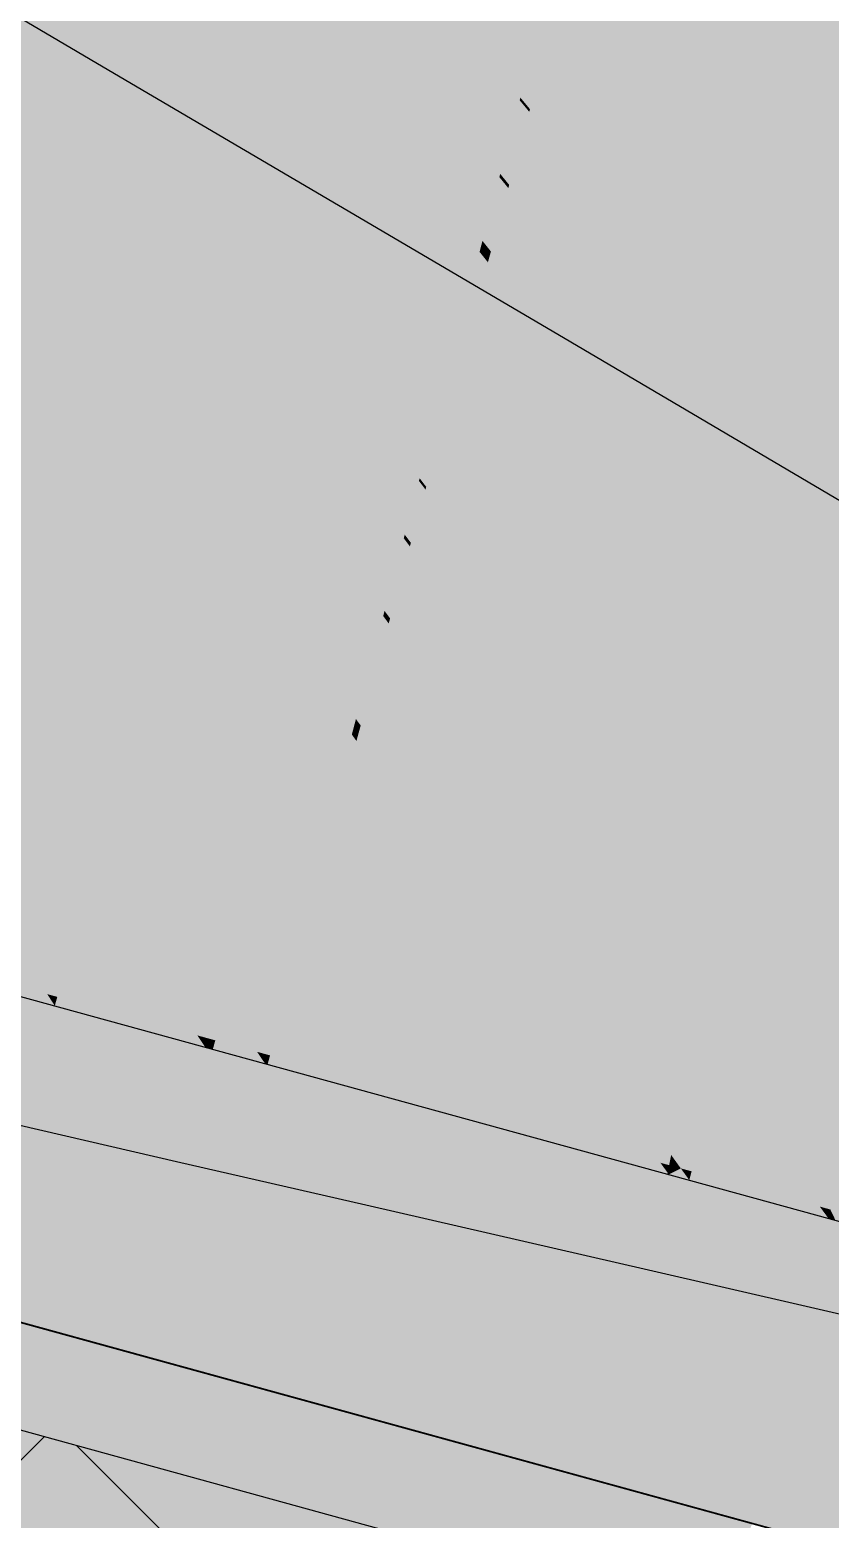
# Model space of a CAD drawing. Header units: millimetres. Extents: x 340454 to 342791, y 6993867 to 6995092.
# Drawn here: x 340717.105 to 340717.3593, y 6994461.5475 to 6994462.0208 of the extents above; entities that cross this region are included whole.
import ezdxf

# ---------------------------------------------------------------- set-up
doc = ezdxf.new("R2010")
doc.units = ezdxf.units.MM
doc.header["$LTSCALE"] = 10
for name, color, linetype in [('A-MODELAGEM', 7, 'Continuous'), ('F-HZ-CORREDOR-FEAT', 2, 'Continuous'), ('Lotes', 7, 'Continuous'), ('T-HM-CURVA_MESTRA', 20, 'Continuous'), ('TRAMA', 7, 'Continuous'), ('URB-Quadras', 3, 'Continuous')]:
    doc.layers.add(name, color=color, linetype=linetype)

msp = doc.modelspace()

# ---------------------------------------------------------------- hatches: boundary and pattern name
at = {"layer": 'TRAMA'}
h = msp.add_hatch(dxfattribs=at)
h.set_pattern_fill('AR-HBONE', color=253, scale=0.0015)
h.set_pattern_definition([(45, (337861.49948, 6993610.78793), (0, 0.215526147), [0.4572, -0.1524]), (135, (337861.60724, 6993610.8957), (2e-17, 0.215526147), [0.4572, -0.1524])])
edge = h.paths.add_edge_path()
edge.add_arc((340705.64986, 6994464.40015), 10.00323, 340.110083, 346.415596, ccw=False)
edge.add_line((340715.05637, 6994460.99691), (340716.04108, 6994460.72647))
edge.add_line((340716.04108, 6994460.72647), (340716.04375, 6994460.73573))
edge.add_line((340716.04375, 6994460.73573), (340716.42812, 6994460.62499))
edge.add_line((340716.42812, 6994460.62499), (340716.78616, 6994460.52184))
edge.add_line((340716.78616, 6994460.52184), (340730.99922, 6994456.61834))
edge.add_line((340730.99922, 6994456.61834), (340731.01484, 6994457.75478))
edge.add_line((340731.01484, 6994457.75478), (340715.37324, 6994462.05061))

# ---------------------------------------------------------------- linework, layer by layer
at = {"lineweight": 20}
msp.add_lwpolyline([(340722.62577, 6994477.31386, -0.021462), (340715.5969, 6994465.57167, -0.089425), (340715.38221, 6994462.08229), (340754.78923, 6994451.25948), (340758.99264, 6994467.45616), (340722.62577, 6994477.31386, -0.022322)], format="xyb", close=True, dxfattribs=at)
at = {"layer": 'A-MODELAGEM', "color": 161, "linetype": 'Continuous', "lineweight": -3}
for points in [[(340717.39585, 6994462.47598), (340717.22934, 6994461.86972), (340717.47163, 6994462.48405)], [(340717.47163, 6994462.48405), (340717.22934, 6994461.86972), (340717.34463, 6994461.84411)], [(340717.47163, 6994462.48405), (340717.34463, 6994461.84411), (340717.3651, 6994461.83956)], [(340717.38673, 6994462.47501), (340717.21171, 6994461.87364), (340717.22674, 6994461.8703)], [(340717.37658, 6994462.47393), (340717.21171, 6994461.87364), (340717.38673, 6994462.47501)], [(340717.35062, 6994462.47117), (340717.21171, 6994461.87364), (340717.37658, 6994462.47393)], [(340717.39585, 6994462.47598), (340717.22674, 6994461.8703), (340717.22934, 6994461.86972)], [(340717.38673, 6994462.47501), (340717.22674, 6994461.8703), (340717.39585, 6994462.47598)], [(340717.19782, 6994462.45492), (340717.16083, 6994461.88494), (340717.32097, 6994462.46802)], [(340717.32097, 6994462.46802), (340717.16083, 6994461.88494), (340717.20422, 6994461.8753)], [(340717.35062, 6994462.47117), (340717.20422, 6994461.8753), (340717.21171, 6994461.87364)], [(340717.32097, 6994462.46802), (340717.20422, 6994461.8753), (340717.35062, 6994462.47117)], [(340717.07827, 6994462.4422), (340717.12345, 6994461.89325), (340717.19782, 6994462.45492)], [(340717.19782, 6994462.45492), (340717.12345, 6994461.89325), (340717.16083, 6994461.88494)], [(340717.07827, 6994462.4422), (340716.93877, 6994461.93427), (340717.12345, 6994461.89325)], [(340717.13725, 6994461.99747), (340717.00415, 6994462.17233), (340717.00022, 6994462.15799)], [(340717.13737, 6994461.99839), (340717.00435, 6994462.17304), (340717.00415, 6994462.17233)], [(340717.13725, 6994461.99747), (340717.13737, 6994461.99839), (340717.00415, 6994462.17233)], [(340717.13737, 6994461.99839), (340717.14757, 6994462.07544), (340717.00435, 6994462.17304)], [(340717.13465, 6994461.97783), (340716.99995, 6994462.15702), (340716.99462, 6994462.13763)], [(340717.13481, 6994461.97907), (340717.00022, 6994462.15799), (340716.99995, 6994462.15702)], [(340717.13465, 6994461.97783), (340717.13481, 6994461.97907), (340716.99995, 6994462.15702)], [(340717.13481, 6994461.97907), (340717.13725, 6994461.99747), (340717.00022, 6994462.15799)], [(340717.13134, 6994461.95285), (340716.99462, 6994462.13763), (340716.99425, 6994462.13627)], [(340717.13134, 6994461.95285), (340717.13465, 6994461.97783), (340716.99462, 6994462.13763)], [(340717.13111, 6994461.95109), (340716.99425, 6994462.13627), (340716.9867, 6994462.10879)], [(340717.13111, 6994461.95109), (340717.13134, 6994461.95285), (340716.99425, 6994462.13627)], [(340717.1264, 6994461.91552), (340716.9867, 6994462.10879), (340716.98557, 6994462.10465)], [(340717.1264, 6994461.91552), (340717.13111, 6994461.95109), (340716.9867, 6994462.10879)], [(340717.12569, 6994461.91015), (340716.98557, 6994462.10465), (340716.96149, 6994462.01698)], [(340717.12569, 6994461.91015), (340717.1264, 6994461.91552), (340716.98557, 6994462.10465)], [(340717.36915, 6994461.96764), (340717.39386, 6994462.09218), (340717.28324, 6994462.06595)], [(340717.13737, 6994461.99839), (340717.1964, 6994462.01448), (340717.14757, 6994462.07544)], [(340717.19731, 6994462.01779), (340717.14806, 6994462.07913), (340717.14757, 6994462.07544)], [(340717.1964, 6994462.01448), (340717.19731, 6994462.01779), (340717.14757, 6994462.07544)], [(340717.19731, 6994462.01779), (340717.20265, 6994462.0372), (340717.14806, 6994462.07913)], [(340717.36915, 6994461.96764), (340717.28324, 6994462.06595), (340717.28299, 6994462.06506)], [(340717.24984, 6994462.01247), (340717.26324, 6994462.06125), (340717.24064, 6994462.02356)], [(340717.24984, 6994462.01247), (340717.27396, 6994462.04878), (340717.26324, 6994462.06125)], [(340717.36894, 6994461.96663), (340717.28299, 6994462.06506), (340717.27808, 6994462.04717)], [(340717.36894, 6994461.96663), (340717.36915, 6994461.96764), (340717.28299, 6994462.06506)], [(340717.26085, 6994461.99921), (340717.27396, 6994462.04878), (340717.24984, 6994462.01247)], [(340717.26085, 6994461.99921), (340717.27742, 6994462.04477), (340717.27396, 6994462.04878)], [(340717.36493, 6994461.94638), (340717.27808, 6994462.04717), (340717.27742, 6994462.04477)], [(340717.36493, 6994461.94638), (340717.36894, 6994461.96663), (340717.27808, 6994462.04717)], [(340717.23622, 6994462.00556), (340717.20457, 6994462.0442), (340717.20291, 6994462.03817)], [(340717.23622, 6994462.00556), (340717.24044, 6994462.02272), (340717.20457, 6994462.0442)], [(340717.2639, 6994461.99553), (340717.27742, 6994462.04477), (340717.26085, 6994461.99921)], [(340717.36439, 6994461.94366), (340717.27742, 6994462.04477), (340717.2639, 6994461.99553)], [(340717.36439, 6994461.94366), (340717.36493, 6994461.94638), (340717.27742, 6994462.04477)], [(340717.23441, 6994461.99821), (340717.20265, 6994462.0372), (340717.19731, 6994462.01779)], [(340717.23466, 6994461.99923), (340717.20291, 6994462.03817), (340717.20265, 6994462.0372)], [(340717.23441, 6994461.99821), (340717.23466, 6994461.99923), (340717.20265, 6994462.0372)], [(340717.23466, 6994461.99923), (340717.23622, 6994462.00556), (340717.20291, 6994462.03817)], [(340717.24984, 6994462.01247), (340717.24064, 6994462.02356), (340717.24044, 6994462.02272)], [(340717.23622, 6994462.00556), (340717.24962, 6994462.01165), (340717.24044, 6994462.02272)], [(340717.24962, 6994462.01165), (340717.24984, 6994462.01247), (340717.24044, 6994462.02272)], [(340717.11048, 6994461.79532), (340716.96149, 6994462.01698), (340716.95814, 6994462.00479)], [(340717.11048, 6994461.79532), (340717.12569, 6994461.91015), (340716.96149, 6994462.01698)], [(340717.17751, 6994461.94569), (340717.1964, 6994462.01448), (340717.13737, 6994461.99839)], [(340717.17751, 6994461.94569), (340717.22855, 6994461.97434), (340717.1964, 6994462.01448)], [(340717.22941, 6994461.97783), (340717.19731, 6994462.01779), (340717.1964, 6994462.01448)], [(340717.22855, 6994461.97434), (340717.22941, 6994461.97783), (340717.1964, 6994462.01448)], [(340717.22941, 6994461.97783), (340717.23441, 6994461.99821), (340717.19731, 6994462.01779)], [(340717.245, 6994461.99484), (340717.24962, 6994462.01165), (340717.23622, 6994462.00556)], [(340717.245, 6994461.99484), (340717.26062, 6994461.99837), (340717.24962, 6994462.01165)], [(340717.26085, 6994461.99921), (340717.24984, 6994462.01247), (340717.24962, 6994462.01165)], [(340717.26062, 6994461.99837), (340717.26085, 6994461.99921), (340717.24962, 6994462.01165)], [(340717.10835, 6994461.77919), (340716.95814, 6994462.00479), (340716.95764, 6994462.00297)], [(340717.10835, 6994461.77919), (340717.11048, 6994461.79532), (340716.95814, 6994462.00479)], [(340717.245, 6994461.99484), (340717.23622, 6994462.00556), (340717.23466, 6994461.99923)], [(340717.10803, 6994461.7768), (340716.95764, 6994462.00297), (340716.94761, 6994461.96644)], [(340717.10803, 6994461.7768), (340717.10835, 6994461.77919), (340716.95764, 6994462.00297)], [(340717.2433, 6994461.98864), (340717.23466, 6994461.99923), (340717.23441, 6994461.99821)], [(340717.2433, 6994461.98864), (340717.245, 6994461.99484), (340717.23466, 6994461.99923)], [(340717.17729, 6994461.94487), (340717.13725, 6994461.99747), (340717.13481, 6994461.97907)], [(340717.17751, 6994461.94569), (340717.13737, 6994461.99839), (340717.13725, 6994461.99747)], [(340717.17729, 6994461.94487), (340717.17751, 6994461.94569), (340717.13725, 6994461.99747)], [(340717.22941, 6994461.97783), (340717.24302, 6994461.98764), (340717.23441, 6994461.99821)], [(340717.24302, 6994461.98764), (340717.2433, 6994461.98864), (340717.23441, 6994461.99821)], [(340717.2561, 6994461.98128), (340717.245, 6994461.99484), (340717.2433, 6994461.98864)], [(340717.2561, 6994461.98128), (340717.26062, 6994461.99837), (340717.245, 6994461.99484)], [(340717.2561, 6994461.98128), (340717.26367, 6994461.9947), (340717.26062, 6994461.99837)], [(340717.25901, 6994461.97773), (340717.26367, 6994461.9947), (340717.2561, 6994461.98128)], [(340717.35311, 6994461.88682), (340717.26367, 6994461.9947), (340717.25901, 6994461.97773)], [(340717.2639, 6994461.99553), (340717.26085, 6994461.99921), (340717.26062, 6994461.99837)], [(340717.26367, 6994461.9947), (340717.2639, 6994461.99553), (340717.26062, 6994461.99837)], [(340717.35329, 6994461.88777), (340717.2639, 6994461.99553), (340717.26367, 6994461.9947)], [(340717.35311, 6994461.88682), (340717.35329, 6994461.88777), (340717.26367, 6994461.9947)], [(340717.35329, 6994461.88777), (340717.36439, 6994461.94366), (340717.2639, 6994461.99553)], [(340717.23754, 6994461.96769), (340717.24302, 6994461.98764), (340717.22941, 6994461.97783)], [(340717.23754, 6994461.96769), (340717.25417, 6994461.97396), (340717.24302, 6994461.98764)], [(340717.25444, 6994461.97498), (340717.2433, 6994461.98864), (340717.24302, 6994461.98764)], [(340717.25417, 6994461.97396), (340717.25444, 6994461.97498), (340717.24302, 6994461.98764)], [(340717.25444, 6994461.97498), (340717.2561, 6994461.98128), (340717.2433, 6994461.98864)], [(340717.25444, 6994461.97498), (340717.25901, 6994461.97773), (340717.2561, 6994461.98128)], [(340717.17251, 6994461.92746), (340717.13465, 6994461.97783), (340717.13134, 6994461.95285)], [(340717.17281, 6994461.92856), (340717.13481, 6994461.97907), (340717.13465, 6994461.97783)], [(340717.17251, 6994461.92746), (340717.17281, 6994461.92856), (340717.13465, 6994461.97783)], [(340717.17281, 6994461.92856), (340717.17729, 6994461.94487), (340717.13481, 6994461.97907)], [(340717.23754, 6994461.96769), (340717.22941, 6994461.97783), (340717.22855, 6994461.97434)], [(340717.25729, 6994461.97148), (340717.25901, 6994461.97773), (340717.25444, 6994461.97498)], [(340717.34927, 6994461.86751), (340717.25901, 6994461.97773), (340717.25729, 6994461.97148)], [(340717.34927, 6994461.86751), (340717.35311, 6994461.88682), (340717.25901, 6994461.97773)], [(340717.21078, 6994461.90201), (340717.22855, 6994461.97434), (340717.17751, 6994461.94569)], [(340717.21078, 6994461.90201), (340717.23661, 6994461.96428), (340717.22855, 6994461.97434)], [(340717.23661, 6994461.96428), (340717.23754, 6994461.96769), (340717.22855, 6994461.97434)], [(340717.2488, 6994461.95368), (340717.25417, 6994461.97396), (340717.23754, 6994461.96769)], [(340717.2488, 6994461.95368), (340717.25701, 6994461.97047), (340717.25417, 6994461.97396)], [(340717.25729, 6994461.97148), (340717.25444, 6994461.97498), (340717.25417, 6994461.97396)], [(340717.25701, 6994461.97047), (340717.25729, 6994461.97148), (340717.25417, 6994461.97396)], [(340717.34786, 6994461.86038), (340717.25729, 6994461.97148), (340717.25701, 6994461.97047)], [(340717.34786, 6994461.86038), (340717.34927, 6994461.86751), (340717.25729, 6994461.97148)], [(340717.1016, 6994461.72823), (340717.10803, 6994461.7768), (340716.94761, 6994461.96644)], [(340717.2488, 6994461.95368), (340717.23754, 6994461.96769), (340717.23661, 6994461.96428)], [(340717.25148, 6994461.95033), (340717.25701, 6994461.97047), (340717.2488, 6994461.95368)], [(340717.34763, 6994461.85924), (340717.25701, 6994461.97047), (340717.25148, 6994461.95033)], [(340717.34763, 6994461.85924), (340717.34786, 6994461.86038), (340717.25701, 6994461.97047)], [(340717.21719, 6994461.89359), (340717.23661, 6994461.96428), (340717.21078, 6994461.90201)], [(340717.21719, 6994461.89359), (340717.24788, 6994461.95021), (340717.23661, 6994461.96428)], [(340717.24788, 6994461.95021), (340717.2488, 6994461.95368), (340717.23661, 6994461.96428)], [(340717.16645, 6994461.9054), (340717.13134, 6994461.95285), (340717.13111, 6994461.95109)], [(340717.16645, 6994461.9054), (340717.17251, 6994461.92746), (340717.13134, 6994461.95285)], [(340717.24788, 6994461.95021), (340717.25148, 6994461.95033), (340717.2488, 6994461.95368)], [(340717.16602, 6994461.90385), (340717.13111, 6994461.95109), (340717.1264, 6994461.91552)], [(340717.16602, 6994461.90385), (340717.16645, 6994461.9054), (340717.13111, 6994461.95109)], [(340717.22885, 6994461.87828), (340717.24788, 6994461.95021), (340717.21719, 6994461.89359)], [(340717.22885, 6994461.87828), (340717.25054, 6994461.94689), (340717.24788, 6994461.95021)], [(340717.25054, 6994461.94689), (340717.25148, 6994461.95033), (340717.24788, 6994461.95021)], [(340717.34307, 6994461.83627), (340717.25148, 6994461.95033), (340717.25054, 6994461.94689)], [(340717.34307, 6994461.83627), (340717.34763, 6994461.85924), (340717.25148, 6994461.95033)], [(340717.21057, 6994461.90115), (340717.17729, 6994461.94487), (340717.17281, 6994461.92856)], [(340717.21078, 6994461.90201), (340717.17751, 6994461.94569), (340717.17729, 6994461.94487)], [(340717.21057, 6994461.90115), (340717.21078, 6994461.90201), (340717.17729, 6994461.94487)], [(340717.23094, 6994461.87554), (340717.25054, 6994461.94689), (340717.22885, 6994461.87828)], [(340717.34229, 6994461.83234), (340717.25054, 6994461.94689), (340717.23094, 6994461.87554)], [(340717.34229, 6994461.83234), (340717.34307, 6994461.83627), (340717.25054, 6994461.94689)], [(340717.35329, 6994461.88777), (340717.3866, 6994461.91784), (340717.36439, 6994461.94366)], [(340716.93877, 6994461.93427), (340716.93445, 6994461.91854), (340717.12345, 6994461.89325)], [(340717.20635, 6994461.88398), (340717.17281, 6994461.92856), (340717.17251, 6994461.92746)], [(340717.20635, 6994461.88398), (340717.21057, 6994461.90115), (340717.17281, 6994461.92856)], [(340717.20606, 6994461.88282), (340717.17251, 6994461.92746), (340717.16645, 6994461.9054)], [(340717.20606, 6994461.88282), (340717.20635, 6994461.88398), (340717.17251, 6994461.92746)], [(340716.93445, 6994461.91854), (340716.91961, 6994461.86449), (340717.12206, 6994461.88277)], [(340716.93445, 6994461.91854), (340717.12206, 6994461.88277), (340717.12345, 6994461.89325)], [(340717.15744, 6994461.87259), (340717.1264, 6994461.91552), (340717.12569, 6994461.91015)], [(340717.15744, 6994461.87259), (340717.16602, 6994461.90385), (340717.1264, 6994461.91552)], [(340717.37211, 6994461.86509), (340717.3866, 6994461.91784), (340717.35329, 6994461.88777)], [(340717.11048, 6994461.79532), (340717.15614, 6994461.86788), (340717.12569, 6994461.91015)], [(340717.15614, 6994461.86788), (340717.15744, 6994461.87259), (340717.12569, 6994461.91015)], [(340717.20035, 6994461.85958), (340717.16645, 6994461.9054), (340717.16602, 6994461.90385)], [(340717.20035, 6994461.85958), (340717.20606, 6994461.88282), (340717.16645, 6994461.9054)], [(340717.19995, 6994461.85794), (340717.16602, 6994461.90385), (340717.15744, 6994461.87259)], [(340717.19995, 6994461.85794), (340717.20035, 6994461.85958), (340717.16602, 6994461.90385)], [(340717.20635, 6994461.88398), (340717.21696, 6994461.89275), (340717.21057, 6994461.90115)], [(340717.21719, 6994461.89359), (340717.21078, 6994461.90201), (340717.21057, 6994461.90115)], [(340717.21696, 6994461.89275), (340717.21719, 6994461.89359), (340717.21057, 6994461.90115)], [(340717.12345, 6994461.89325), (340717.12206, 6994461.88277), (340717.16083, 6994461.88494)], [(340717.21236, 6994461.87599), (340717.21696, 6994461.89275), (340717.20635, 6994461.88398)], [(340717.21236, 6994461.87599), (340717.22863, 6994461.87743), (340717.21696, 6994461.89275)], [(340717.22885, 6994461.87828), (340717.21719, 6994461.89359), (340717.21696, 6994461.89275)], [(340717.22863, 6994461.87743), (340717.22885, 6994461.87828), (340717.21696, 6994461.89275)], [(340717.34927, 6994461.86751), (340717.37186, 6994461.8642), (340717.35311, 6994461.88682)], [(340717.37211, 6994461.86509), (340717.35329, 6994461.88777), (340717.35311, 6994461.88682)], [(340717.37186, 6994461.8642), (340717.37211, 6994461.86509), (340717.35311, 6994461.88682)], [(340716.91961, 6994461.86449), (340717.11376, 6994461.82008), (340717.12206, 6994461.88277)], [(340717.12206, 6994461.88277), (340717.11376, 6994461.82008), (340717.15833, 6994461.87585)], [(340717.12206, 6994461.88277), (340717.15833, 6994461.87585), (340717.16083, 6994461.88494)], [(340717.16083, 6994461.88494), (340717.15833, 6994461.87585), (340717.20229, 6994461.86747)], [(340717.16083, 6994461.88494), (340717.20229, 6994461.86747), (340717.20422, 6994461.8753)], [(340717.20035, 6994461.85958), (340717.21205, 6994461.87486), (340717.20606, 6994461.88282)], [(340717.21236, 6994461.87599), (340717.20635, 6994461.88398), (340717.20606, 6994461.88282)], [(340717.21205, 6994461.87486), (340717.21236, 6994461.87599), (340717.20606, 6994461.88282)], [(340717.22411, 6994461.86037), (340717.22863, 6994461.87743), (340717.21236, 6994461.87599)], [(340717.22411, 6994461.86037), (340717.23071, 6994461.87469), (340717.22863, 6994461.87743)], [(340717.23094, 6994461.87554), (340717.22885, 6994461.87828), (340717.22863, 6994461.87743)], [(340717.23071, 6994461.87469), (340717.23094, 6994461.87554), (340717.22863, 6994461.87743)], [(340717.15833, 6994461.87585), (340717.11376, 6994461.82008), (340717.14129, 6994461.81379)], [(340717.15833, 6994461.87585), (340717.14129, 6994461.81379), (340717.18656, 6994461.80343)], [(340717.19185, 6994461.82497), (340717.15744, 6994461.87259), (340717.15614, 6994461.86788)], [(340717.19185, 6994461.82497), (340717.19995, 6994461.85794), (340717.15744, 6994461.87259)], [(340717.15833, 6994461.87585), (340717.18656, 6994461.80343), (340717.20229, 6994461.86747)], [(340717.20582, 6994461.85219), (340717.21205, 6994461.87486), (340717.20035, 6994461.85958)], [(340717.20422, 6994461.8753), (340717.20229, 6994461.86747), (340717.20963, 6994461.86607)], [(340717.20422, 6994461.8753), (340717.20963, 6994461.86607), (340717.21171, 6994461.87364)], [(340717.20582, 6994461.85219), (340717.22381, 6994461.85921), (340717.21205, 6994461.87486)], [(340717.21171, 6994461.87364), (340717.20963, 6994461.86607), (340717.22485, 6994461.86317)], [(340717.21171, 6994461.87364), (340717.22485, 6994461.86317), (340717.22674, 6994461.8703)], [(340717.22411, 6994461.86037), (340717.21236, 6994461.87599), (340717.21205, 6994461.87486)], [(340717.22381, 6994461.85921), (340717.22411, 6994461.86037), (340717.21205, 6994461.87486)], [(340717.22606, 6994461.85777), (340717.23071, 6994461.87469), (340717.22411, 6994461.86037)], [(340717.32588, 6994461.74965), (340717.23071, 6994461.87469), (340717.22606, 6994461.85777)], [(340717.32608, 6994461.75063), (340717.23094, 6994461.87554), (340717.23071, 6994461.87469)], [(340717.32588, 6994461.74965), (340717.32608, 6994461.75063), (340717.23071, 6994461.87469)], [(340717.32608, 6994461.75063), (340717.34229, 6994461.83234), (340717.23094, 6994461.87554)], [(340717.12875, 6994461.76814), (340717.15614, 6994461.86788), (340717.11048, 6994461.79532)], [(340717.12875, 6994461.76814), (340717.19063, 6994461.82), (340717.15614, 6994461.86788)], [(340717.19063, 6994461.82), (340717.19185, 6994461.82497), (340717.15614, 6994461.86788)], [(340717.20229, 6994461.86747), (340717.18656, 6994461.80343), (340717.19208, 6994461.80217)], [(340717.20229, 6994461.86747), (340717.19208, 6994461.80217), (340717.20963, 6994461.86607)], [(340717.22674, 6994461.8703), (340717.22485, 6994461.86317), (340717.22741, 6994461.86268)], [(340717.22674, 6994461.8703), (340717.22741, 6994461.86268), (340717.22934, 6994461.86972)], [(340717.22934, 6994461.86972), (340717.22741, 6994461.86268), (340717.34391, 6994461.84046)], [(340717.22934, 6994461.86972), (340717.34391, 6994461.84046), (340717.34463, 6994461.84411)], [(340717.36687, 6994461.84602), (340717.34927, 6994461.86751), (340717.34786, 6994461.86038)], [(340717.36687, 6994461.84602), (340717.37186, 6994461.8642), (340717.34927, 6994461.86751)], [(340716.91961, 6994461.86449), (340717.10047, 6994461.71967), (340717.11376, 6994461.82008)], [(340717.20963, 6994461.86607), (340717.19208, 6994461.80217), (340717.20777, 6994461.79858)], [(340717.20963, 6994461.86607), (340717.20777, 6994461.79858), (340717.22485, 6994461.86317)], [(340717.22485, 6994461.86317), (340717.20777, 6994461.79858), (340717.20969, 6994461.79814)], [(340717.22485, 6994461.86317), (340717.20969, 6994461.79814), (340717.22741, 6994461.86268)], [(340717.22741, 6994461.86268), (340717.20969, 6994461.79814), (340717.33004, 6994461.77061)], [(340717.22741, 6994461.86268), (340717.33004, 6994461.77061), (340717.34391, 6994461.84046)], [(340717.19185, 6994461.82497), (340717.20538, 6994461.85059), (340717.19995, 6994461.85794)], [(340717.20582, 6994461.85219), (340717.20035, 6994461.85958), (340717.19995, 6994461.85794)], [(340717.20538, 6994461.85059), (340717.20582, 6994461.85219), (340717.19995, 6994461.85794)], [(340717.2177, 6994461.83613), (340717.22381, 6994461.85921), (340717.20582, 6994461.85219)], [(340717.2177, 6994461.83613), (340717.22575, 6994461.85663), (340717.22381, 6994461.85921)], [(340717.22606, 6994461.85777), (340717.22411, 6994461.86037), (340717.22381, 6994461.85921)], [(340717.22575, 6994461.85663), (340717.22606, 6994461.85777), (340717.22381, 6994461.85921)], [(340717.32203, 6994461.73021), (340717.22606, 6994461.85777), (340717.22575, 6994461.85663)], [(340717.32203, 6994461.73021), (340717.32588, 6994461.74965), (340717.22606, 6994461.85777)], [(340717.34307, 6994461.83627), (340717.36474, 6994461.83824), (340717.34763, 6994461.85924)], [(340717.36503, 6994461.83932), (340717.34786, 6994461.86038), (340717.34763, 6994461.85924)], [(340717.36474, 6994461.83824), (340717.36503, 6994461.83932), (340717.34763, 6994461.85924)], [(340717.36503, 6994461.83932), (340717.36687, 6994461.84602), (340717.34786, 6994461.86038)], [(340717.21946, 6994461.83375), (340717.22575, 6994461.85663), (340717.2177, 6994461.83613)], [(340717.32176, 6994461.72889), (340717.22575, 6994461.85663), (340717.21946, 6994461.83375)], [(340717.32176, 6994461.72889), (340717.32203, 6994461.73021), (340717.22575, 6994461.85663)], [(340717.19656, 6994461.81846), (340717.20538, 6994461.85059), (340717.19185, 6994461.82497)], [(340717.19656, 6994461.81846), (340717.21727, 6994461.83451), (340717.20538, 6994461.85059)], [(340717.2177, 6994461.83613), (340717.20582, 6994461.85219), (340717.20538, 6994461.85059)], [(340717.21727, 6994461.83451), (340717.2177, 6994461.83613), (340717.20538, 6994461.85059)], [(340717.34463, 6994461.84411), (340717.34391, 6994461.84046), (340717.36428, 6994461.83658)], [(340717.34463, 6994461.84411), (340717.36428, 6994461.83658), (340717.3651, 6994461.83956)], [(340717.34391, 6994461.84046), (340717.33004, 6994461.77061), (340717.34521, 6994461.76714)], [(340717.34391, 6994461.84046), (340717.34521, 6994461.76714), (340717.36428, 6994461.83658)], [(340717.20861, 6994461.80178), (340717.21727, 6994461.83451), (340717.19656, 6994461.81846)], [(340717.20861, 6994461.80178), (340717.21902, 6994461.83214), (340717.21727, 6994461.83451)], [(340717.21946, 6994461.83375), (340717.2177, 6994461.83613), (340717.21727, 6994461.83451)], [(340717.21902, 6994461.83214), (340717.21946, 6994461.83375), (340717.21727, 6994461.83451)], [(340717.31654, 6994461.70255), (340717.21946, 6994461.83375), (340717.21902, 6994461.83214)], [(340717.31654, 6994461.70255), (340717.32176, 6994461.72889), (340717.21946, 6994461.83375)], [(340717.35881, 6994461.81667), (340717.34307, 6994461.83627), (340717.34229, 6994461.83234)], [(340717.35881, 6994461.81667), (340717.36474, 6994461.83824), (340717.34307, 6994461.83627)], [(340717.36428, 6994461.83658), (340717.34521, 6994461.76714), (340717.38689, 6994461.75761)], [(340717.39705, 6994461.79858), (340717.36474, 6994461.83824), (340717.35881, 6994461.81667)], [(340717.21012, 6994461.79971), (340717.21902, 6994461.83214), (340717.20861, 6994461.80178)], [(340717.31617, 6994461.70069), (340717.21902, 6994461.83214), (340717.21012, 6994461.79971)], [(340717.31617, 6994461.70069), (340717.31654, 6994461.70255), (340717.21902, 6994461.83214)], [(340717.32608, 6994461.75063), (340717.3578, 6994461.81299), (340717.34229, 6994461.83234)], [(340717.3578, 6994461.81299), (340717.35881, 6994461.81667), (340717.34229, 6994461.83234)], [(340717.19063, 6994461.82), (340717.19656, 6994461.81846), (340717.19185, 6994461.82497)], [(340717.11376, 6994461.82008), (340717.10047, 6994461.71967), (340717.11571, 6994461.72065)], [(340717.11376, 6994461.82008), (340717.11571, 6994461.72065), (340717.14129, 6994461.81379)], [(340717.16474, 6994461.71461), (340717.19063, 6994461.82), (340717.12875, 6994461.76814)], [(340717.16474, 6994461.71461), (340717.19523, 6994461.81362), (340717.19063, 6994461.82)], [(340717.19523, 6994461.81362), (340717.19656, 6994461.81846), (340717.19063, 6994461.82)], [(340717.20861, 6994461.80178), (340717.19656, 6994461.81846), (340717.19523, 6994461.81362)], [(340717.39145, 6994461.77602), (340717.35881, 6994461.81667), (340717.3578, 6994461.81299)], [(340717.39145, 6994461.77602), (340717.39705, 6994461.79858), (340717.35881, 6994461.81667)], [(340717.14129, 6994461.81379), (340717.11571, 6994461.72065), (340717.16703, 6994461.72393)], [(340717.14129, 6994461.81379), (340717.16703, 6994461.72393), (340717.18656, 6994461.80343)], [(340717.16708, 6994461.71112), (340717.19523, 6994461.81362), (340717.16474, 6994461.71461)], [(340717.16708, 6994461.71112), (340717.20731, 6994461.79685), (340717.19523, 6994461.81362)], [(340717.20731, 6994461.79685), (340717.20861, 6994461.80178), (340717.19523, 6994461.81362)], [(340717.3368, 6994461.73654), (340717.3578, 6994461.81299), (340717.32608, 6994461.75063)], [(340717.3368, 6994461.73654), (340717.3905, 6994461.77216), (340717.3578, 6994461.81299)], [(340717.3905, 6994461.77216), (340717.39145, 6994461.77602), (340717.3578, 6994461.81299)], [(340717.18656, 6994461.80343), (340717.16703, 6994461.72393), (340717.17066, 6994461.72417)], [(340717.18656, 6994461.80343), (340717.17066, 6994461.72417), (340717.19208, 6994461.80217)], [(340717.19208, 6994461.80217), (340717.17066, 6994461.72417), (340717.18838, 6994461.7253)], [(340717.19208, 6994461.80217), (340717.18838, 6994461.7253), (340717.20777, 6994461.79858)], [(340717.20731, 6994461.79685), (340717.21012, 6994461.79971), (340717.20861, 6994461.80178)], [(340717.17722, 6994461.69604), (340717.20731, 6994461.79685), (340717.16708, 6994461.71112)], [(340717.17722, 6994461.69604), (340717.18046, 6994461.69515), (340717.20731, 6994461.79685)], [(340717.18051, 6994461.69513), (340717.20731, 6994461.79685), (340717.18046, 6994461.69515)], [(340717.18051, 6994461.69513), (340717.20877, 6994461.79482), (340717.20731, 6994461.79685)], [(340717.20777, 6994461.79858), (340717.18838, 6994461.7253), (340717.1897, 6994461.72539)], [(340717.20777, 6994461.79858), (340717.1897, 6994461.72539), (340717.20969, 6994461.79814)], [(340717.20969, 6994461.79814), (340717.1897, 6994461.72539), (340717.32276, 6994461.73391)], [(340717.20877, 6994461.79482), (340717.21012, 6994461.79971), (340717.20731, 6994461.79685)], [(340717.30874, 6994461.66326), (340717.21012, 6994461.79971), (340717.20877, 6994461.79482)], [(340717.20969, 6994461.79814), (340717.32276, 6994461.73391), (340717.33004, 6994461.77061)], [(340717.30874, 6994461.66326), (340717.31617, 6994461.70069), (340717.21012, 6994461.79971)], [(340717.12875, 6994461.76814), (340717.11048, 6994461.79532), (340717.10835, 6994461.77919)], [(340717.18133, 6994461.69491), (340717.20877, 6994461.79482), (340717.18051, 6994461.69513)], [(340717.30533, 6994461.66079), (340717.20877, 6994461.79482), (340717.18133, 6994461.69491)], [(340717.3081, 6994461.66003), (340717.30874, 6994461.66326), (340717.20877, 6994461.79482)], [(340717.3081, 6994461.66003), (340717.20877, 6994461.79482), (340717.30533, 6994461.66079)], [(340717.12494, 6994461.75427), (340717.10835, 6994461.77919), (340717.10803, 6994461.7768)], [(340717.12494, 6994461.75427), (340717.12875, 6994461.76814), (340717.10835, 6994461.77919)], [(340717.1016, 6994461.72823), (340717.12438, 6994461.75221), (340717.10803, 6994461.7768)], [(340717.12438, 6994461.75221), (340717.12494, 6994461.75427), (340717.10803, 6994461.7768)], [(340717.37065, 6994461.69211), (340717.3905, 6994461.77216), (340717.3368, 6994461.73654)], [(340717.16474, 6994461.71461), (340717.12875, 6994461.76814), (340717.12494, 6994461.75427)], [(340717.33004, 6994461.77061), (340717.32276, 6994461.73391), (340717.33632, 6994461.73478)], [(340717.33004, 6994461.77061), (340717.33632, 6994461.73478), (340717.34521, 6994461.76714)], [(340717.34521, 6994461.76714), (340717.33632, 6994461.73478), (340717.38195, 6994461.73771)], [(340717.34521, 6994461.76714), (340717.38195, 6994461.73771), (340717.38689, 6994461.75761)], [(340717.16065, 6994461.7006), (340717.12494, 6994461.75427), (340717.12438, 6994461.75221)], [(340717.16065, 6994461.7006), (340717.16068, 6994461.70059), (340717.12494, 6994461.75427)], [(340717.16125, 6994461.70043), (340717.16474, 6994461.71461), (340717.12494, 6994461.75427)], [(340717.16125, 6994461.70043), (340717.12494, 6994461.75427), (340717.16068, 6994461.70059)], [(340717.11055, 6994461.71438), (340717.12438, 6994461.75221), (340717.1016, 6994461.72823)], [(340717.11055, 6994461.71438), (340717.11374, 6994461.7135), (340717.12438, 6994461.75221)], [(340717.15825, 6994461.70126), (340717.12438, 6994461.75221), (340717.11374, 6994461.7135)], [(340717.16065, 6994461.7006), (340717.12438, 6994461.75221), (340717.15825, 6994461.70126)], [(340717.32203, 6994461.73021), (340717.33655, 6994461.73563), (340717.32588, 6994461.74965)], [(340717.3368, 6994461.73654), (340717.32608, 6994461.75063), (340717.32588, 6994461.74965)], [(340717.33655, 6994461.73563), (340717.3368, 6994461.73654), (340717.32588, 6994461.74965)], [(340717.32276, 6994461.73391), (340717.28806, 6994461.55906), (340717.33632, 6994461.73478)], [(340717.33632, 6994461.73478), (340717.28806, 6994461.55906), (340717.33449, 6994461.5463)], [(340717.33158, 6994461.71751), (340717.33655, 6994461.73563), (340717.32203, 6994461.73021)], [(340717.37041, 6994461.69116), (340717.33655, 6994461.73563), (340717.33158, 6994461.71751)], [(340717.38195, 6994461.73771), (340717.33449, 6994461.5463), (340717.38715, 6994461.73804)], [(340717.38715, 6994461.73804), (340717.33449, 6994461.5463), (340717.36858, 6994461.53694)], [(340717.33632, 6994461.73478), (340717.33449, 6994461.5463), (340717.38195, 6994461.73771)], [(340717.37065, 6994461.69211), (340717.3368, 6994461.73654), (340717.33655, 6994461.73563)], [(340717.37041, 6994461.69116), (340717.37065, 6994461.69211), (340717.33655, 6994461.73563)], [(340717.1897, 6994461.72539), (340717.28806, 6994461.55906), (340717.32276, 6994461.73391)], [(340717.33158, 6994461.71751), (340717.32203, 6994461.73021), (340717.32176, 6994461.72889)], [(340717.10014, 6994461.71725), (340717.11055, 6994461.71438), (340717.1016, 6994461.72823)], [(340717.1897, 6994461.72539), (340717.15413, 6994461.59584), (340717.28806, 6994461.55906)], [(340717.18838, 6994461.7253), (340717.15413, 6994461.59584), (340717.1897, 6994461.72539)], [(340717.17066, 6994461.72417), (340717.15413, 6994461.59584), (340717.18838, 6994461.7253)], [(340717.31654, 6994461.70255), (340717.33124, 6994461.71629), (340717.32176, 6994461.72889)], [(340717.33124, 6994461.71629), (340717.33158, 6994461.71751), (340717.32176, 6994461.72889)], [(340717.10047, 6994461.71967), (340717.08653, 6994461.61441), (340717.11571, 6994461.72065)], [(340717.11571, 6994461.72065), (340717.08653, 6994461.61441), (340717.13673, 6994461.60062)], [(340717.11571, 6994461.72065), (340717.13673, 6994461.60062), (340717.16703, 6994461.72393)], [(340717.16703, 6994461.72393), (340717.13673, 6994461.60062), (340717.17066, 6994461.72417)], [(340717.17066, 6994461.72417), (340717.13673, 6994461.60062), (340717.15413, 6994461.59584)], [(340717.32451, 6994461.69177), (340717.33124, 6994461.71629), (340717.31654, 6994461.70255)], [(340717.36538, 6994461.67087), (340717.33124, 6994461.71629), (340717.32451, 6994461.69177)], [(340717.3657, 6994461.67215), (340717.33158, 6994461.71751), (340717.33124, 6994461.71629)], [(340717.36538, 6994461.67087), (340717.3657, 6994461.67215), (340717.33124, 6994461.71629)], [(340717.3657, 6994461.67215), (340717.37041, 6994461.69116), (340717.33158, 6994461.71751)], [(340717.16138, 6994461.7004), (340717.16474, 6994461.71461), (340717.16125, 6994461.70043)], [(340717.16138, 6994461.7004), (340717.16708, 6994461.71112), (340717.16474, 6994461.71461)], [(340717.16138, 6994461.7004), (340717.16394, 6994461.69969), (340717.16708, 6994461.71112)], [(340717.17722, 6994461.69604), (340717.16708, 6994461.71112), (340717.16394, 6994461.69969)], [(340717.32451, 6994461.69177), (340717.31654, 6994461.70255), (340717.31617, 6994461.70069)], [(340717.30874, 6994461.66326), (340717.32403, 6994461.69005), (340717.31617, 6994461.70069)], [(340717.32403, 6994461.69005), (340717.32451, 6994461.69177), (340717.31617, 6994461.70069)], [(340717.35813, 6994461.64627), (340717.32451, 6994461.69177), (340717.32403, 6994461.69005)], [(340717.35813, 6994461.64627), (340717.35819, 6994461.64625), (340717.32451, 6994461.69177)], [(340717.35921, 6994461.64597), (340717.36538, 6994461.67087), (340717.32451, 6994461.69177)], [(340717.35921, 6994461.64597), (340717.32451, 6994461.69177), (340717.35819, 6994461.64625)], [(340717.31181, 6994461.65901), (340717.32403, 6994461.69005), (340717.30874, 6994461.66326)], [(340717.31181, 6994461.65901), (340717.31525, 6994461.65807), (340717.32403, 6994461.69005)], [(340717.35595, 6994461.64687), (340717.32403, 6994461.69005), (340717.31525, 6994461.65807)], [(340717.35813, 6994461.64627), (340717.32403, 6994461.69005), (340717.35595, 6994461.64687)], [(340717.35931, 6994461.64594), (340717.36538, 6994461.67087), (340717.35921, 6994461.64597)], [(340717.3081, 6994461.66003), (340717.30835, 6994461.65997), (340717.30874, 6994461.66326)], [(340717.31181, 6994461.65901), (340717.30874, 6994461.66326), (340717.30835, 6994461.65997)], [(340716.97496, 6994461.09702), (340717.13673, 6994461.60062), (340717.08653, 6994461.61441)], [(340716.97496, 6994461.09702), (340717.01172, 6994461.08615), (340717.13673, 6994461.60062)], [(340717.01172, 6994461.08615), (340717.15413, 6994461.59584), (340717.13673, 6994461.60062)], [(340717.01172, 6994461.08615), (340717.02445, 6994461.08239), (340717.15413, 6994461.59584)], [(340717.02445, 6994461.08239), (340717.12231, 6994461.05347), (340717.15413, 6994461.59584)], [(340717.15413, 6994461.59584), (340717.12231, 6994461.05347), (340717.28806, 6994461.55906)], [(340717.12231, 6994461.05347), (340717.15618, 6994461.04346), (340717.28806, 6994461.55906)], [(340717.15618, 6994461.04346), (340717.33449, 6994461.5463), (340717.28806, 6994461.55906)]]:
    msp.add_solid(points, dxfattribs=at)
at = {"layer": 'A-MODELAGEM', "color": 11, "linetype": 'Continuous', "lineweight": -3}
for points in [[(340717.11296, 6994461.71065), (340717.10014, 6994461.71725), (340717.09988, 6994461.71525)], [(340717.11296, 6994461.71065), (340717.11055, 6994461.71438), (340717.10014, 6994461.71725)], [(340717.10066, 6994461.71403), (340717.09884, 6994461.70743), (340717.11115, 6994461.70406)], [(340717.10066, 6994461.71403), (340717.11296, 6994461.71065), (340717.09988, 6994461.71525)], [(340717.10066, 6994461.71403), (340717.11115, 6994461.70406), (340717.11296, 6994461.71065)], [(340717.11296, 6994461.71065), (340717.11374, 6994461.7135), (340717.11055, 6994461.71438)], [(340717.11296, 6994461.71065), (340717.11115, 6994461.70406), (340717.15893, 6994461.69099)], [(340717.11296, 6994461.71065), (340717.15825, 6994461.70126), (340717.11374, 6994461.7135)], [(340717.11296, 6994461.71065), (340717.16059, 6994461.69774), (340717.15825, 6994461.70126)], [(340717.11296, 6994461.71065), (340717.16055, 6994461.69758), (340717.16059, 6994461.69774)], [(340717.11296, 6994461.71065), (340717.15893, 6994461.69099), (340717.16055, 6994461.69758)], [(340717.16059, 6994461.69774), (340717.16065, 6994461.7006), (340717.15825, 6994461.70126)], [(340717.16055, 6994461.69758), (340717.15893, 6994461.69099), (340717.16073, 6994461.69753)], [(340717.16073, 6994461.69753), (340717.15893, 6994461.69099), (340717.16137, 6994461.69032)], [(340717.16055, 6994461.69758), (340717.16073, 6994461.69753), (340717.16059, 6994461.69774)], [(340717.16059, 6994461.69774), (340717.16113, 6994461.69992), (340717.16065, 6994461.7006)], [(340717.16073, 6994461.69753), (340717.16113, 6994461.69992), (340717.16059, 6994461.69774)], [(340717.16113, 6994461.69992), (340717.16068, 6994461.70059), (340717.16065, 6994461.7006)], [(340717.16113, 6994461.69992), (340717.16125, 6994461.70043), (340717.16068, 6994461.70059)], [(340717.16073, 6994461.69753), (340717.16316, 6994461.69687), (340717.16113, 6994461.69992)], [(340717.16073, 6994461.69753), (340717.16137, 6994461.69032), (340717.16316, 6994461.69687)], [(340717.16113, 6994461.69992), (340717.16138, 6994461.7004), (340717.16125, 6994461.70043)], [(340717.16316, 6994461.69687), (340717.16138, 6994461.7004), (340717.16113, 6994461.69992)], [(340717.16316, 6994461.69687), (340717.16137, 6994461.69032), (340717.17793, 6994461.68579)], [(340717.16316, 6994461.69687), (340717.16394, 6994461.69969), (340717.16138, 6994461.7004)], [(340717.16316, 6994461.69687), (340717.17722, 6994461.69604), (340717.16394, 6994461.69969)], [(340717.16316, 6994461.69687), (340717.17972, 6994461.69232), (340717.17722, 6994461.69604)], [(340717.16316, 6994461.69687), (340717.17793, 6994461.68579), (340717.17972, 6994461.69232)], [(340717.17972, 6994461.69232), (340717.18046, 6994461.69515), (340717.17722, 6994461.69604)], [(340717.17972, 6994461.69232), (340717.17793, 6994461.68579), (340717.17877, 6994461.68556)], [(340717.17972, 6994461.69232), (340717.17877, 6994461.68556), (340717.18056, 6994461.69209)], [(340717.18056, 6994461.69209), (340717.17877, 6994461.68556), (340717.30754, 6994461.65721)], [(340717.17972, 6994461.69232), (340717.18051, 6994461.69513), (340717.18046, 6994461.69515)], [(340717.17972, 6994461.69232), (340717.18133, 6994461.69491), (340717.18051, 6994461.69513)], [(340717.17972, 6994461.69232), (340717.18056, 6994461.69209), (340717.18133, 6994461.69491)], [(340717.18056, 6994461.69209), (340717.30533, 6994461.66079), (340717.18133, 6994461.69491)], [(340717.18056, 6994461.69209), (340717.30762, 6994461.65762), (340717.30533, 6994461.66079)], [(340717.18056, 6994461.69209), (340717.30754, 6994461.65721), (340717.30762, 6994461.65762)], [(340717.30754, 6994461.65721), (340717.17877, 6994461.68556), (340717.30625, 6994461.65069)], [(340717.30762, 6994461.65762), (340717.3081, 6994461.66003), (340717.30533, 6994461.66079)], [(340717.308, 6994461.65709), (340717.3081, 6994461.66003), (340717.30762, 6994461.65762)], [(340717.308, 6994461.65709), (340717.30835, 6994461.65997), (340717.3081, 6994461.66003)], [(340717.308, 6994461.65709), (340717.31181, 6994461.65901), (340717.30835, 6994461.65997)], [(340717.308, 6994461.65709), (340717.31449, 6994461.6553), (340717.31181, 6994461.65901)], [(340717.31449, 6994461.6553), (340717.31525, 6994461.65807), (340717.31181, 6994461.65901)], [(340717.30754, 6994461.65721), (340717.30625, 6994461.65069), (340717.308, 6994461.65709)], [(340717.308, 6994461.65709), (340717.30625, 6994461.65069), (340717.31274, 6994461.64892)], [(340717.30754, 6994461.65721), (340717.308, 6994461.65709), (340717.30762, 6994461.65762)], [(340717.308, 6994461.65709), (340717.31274, 6994461.64892), (340717.31449, 6994461.6553)], [(340717.31449, 6994461.6553), (340717.31274, 6994461.64892), (340717.35694, 6994461.63683)], [(340717.31449, 6994461.6553), (340717.35595, 6994461.64687), (340717.31525, 6994461.65807)], [(340717.31449, 6994461.6553), (340717.35855, 6994461.64334), (340717.35595, 6994461.64687)], [(340717.31449, 6994461.6553), (340717.35852, 6994461.64321), (340717.35855, 6994461.64334)], [(340717.31449, 6994461.6553), (340717.35694, 6994461.63683), (340717.35852, 6994461.64321)], [(340717.35855, 6994461.64334), (340717.35813, 6994461.64627), (340717.35595, 6994461.64687)], [(340717.359, 6994461.64515), (340717.35819, 6994461.64625), (340717.35813, 6994461.64627)], [(340717.35855, 6994461.64334), (340717.359, 6994461.64515), (340717.35813, 6994461.64627)], [(340717.359, 6994461.64515), (340717.35921, 6994461.64597), (340717.35819, 6994461.64625)], [(340717.35868, 6994461.64317), (340717.359, 6994461.64515), (340717.35855, 6994461.64334)], [(340717.35868, 6994461.64317), (340717.36093, 6994461.64255), (340717.359, 6994461.64515)], [(340717.359, 6994461.64515), (340717.35931, 6994461.64594), (340717.35921, 6994461.64597)], [(340717.36093, 6994461.64255), (340717.35931, 6994461.64594), (340717.359, 6994461.64515)], [(340717.35852, 6994461.64321), (340717.35694, 6994461.63683), (340717.35868, 6994461.64317)], [(340717.35868, 6994461.64317), (340717.35694, 6994461.63683), (340717.35918, 6994461.63621)], [(340717.35852, 6994461.64321), (340717.35868, 6994461.64317), (340717.35855, 6994461.64334)], [(340717.35868, 6994461.64317), (340717.35918, 6994461.63621), (340717.36093, 6994461.64255)], [(340717.36093, 6994461.64255), (340717.35918, 6994461.63621), (340717.39163, 6994461.62734)]]:
    msp.add_solid(points, dxfattribs=at)
at = {"layer": 'F-HZ-CORREDOR-FEAT', "color": 2, "linetype": 'Continuous', "lineweight": -3}
for points in [[(340764.40391, 6994480.34958, 723.72), (340766.89219, 6994489.93316, 724.5), (340765.93991, 6994490.24466, 724.5), (340764.98762, 6994490.55616, 724.5), (340756.70352, 6994458.63564, 721.76283), (340754.78928, 6994451.25966, 721.13034), (340715.55807, 6994462.03418, 719.996), (340715.05141, 6994460.92636, 719.90194), (340714.66929, 6994460.09085, 719.831), (340714.14897, 6994458.95316, 719.72716), (340710.74905, 6994451.51913, 719.04867), (340711.73474, 6994451.23939, 719.049), (340712.69412, 6994450.96712, 719.049), (340716.66428, 6994459.65631, 719.83), (340754.28683, 6994449.3236, 720.61031), (340755.99159, 6994447.94961, 721)], [(340717.75406, 6994468.74991, 720.71029), (340717.17547, 6994467.8304, 720.58337), (340716.59063, 6994466.91484, 720.45644), (340715.99958, 6994466.00329, 720.32952), (340715.90751, 6994465.86252, 720.30987), (340715.70041, 6994465.54704, 720.26578), (340715.72666, 6994465.28556, 720.2395), (340715.746, 6994465.02347, 720.21323), (340715.75841, 6994464.76096, 720.18696), (340715.76388, 6994464.49822, 720.16068), (340715.76241, 6994464.23542, 720.13441), (340715.75401, 6994463.97276, 720.10814), (340715.73867, 6994463.71041, 720.08186), (340715.71641, 6994463.44855, 720.05559), (340715.68724, 6994463.18737, 720.02932), (340715.65119, 6994462.92706, 720.00304), (340715.60827, 6994462.66779, 719.97677), (340715.55853, 6994462.40974, 719.95049), (340715.50199, 6994462.15309, 719.92422), (340715.50199, 6994462.15309, 719.92422), (340715.55157, 6994462.13947, 719.92567), (340723.51823, 6994459.9515, 720.15886), (340754.71791, 6994451.38277, 721.07207)]]:
    msp.add_polyline3d(points, dxfattribs=at)
at = {"layer": 'Lotes', "color": 253}
msp.add_line((340754.78026, 6994451.22781), (340715.37324, 6994462.05061), dxfattribs=at)
at = {"layer": 'Lotes'}
msp.add_lwpolyline([(340814.82969, 6994465.89671, -0.329637), (340815.11295, 6994477.79032), (340815.62756, 6994534.54727), (340837.69185, 6994554.89343, -0.019549), (340816.08812, 6994580.13958, -0.011155), (340804.45355, 6994595.59028), (340780.23666, 6994577.23225), (340785.59715, 6994569.96935), (340782.25201, 6994557.07976), (340779.00839, 6994544.58139), (340775.43335, 6994530.80595), (340771.77399, 6994516.7056), (340768.94768, 6994505.81519), (340765.68163, 6994493.23037), (340762.68802, 6994481.69529), (340758.98811, 6994467.43872), (340754.78923, 6994451.25948), (340715.38221, 6994462.08229, -0.041301), (340714.86381, 6994460.5161), (340710.74908, 6994451.51912), (340803.31366, 6994425.24934), (340814.82969, 6994465.89671, -0.329637)], format="xyb", close=True, dxfattribs=at)
at = {"layer": 'T-HM-CURVA_MESTRA', "color": 20, "linetype": 'Continuous', "lineweight": -3, "elevation": 720, "flags": 128}
for points in [[(340717.9773, 6994461.51303), (340717.8813, 6994461.56187), (340717.83722, 6994461.58985), (340717.7762, 6994461.62543), (340717.7114, 6994461.66314), (340717.63879, 6994461.70544), (340717.59291, 6994461.73392), (340717.5501, 6994461.76055), (340717.49925, 6994461.7905), (340717.43565, 6994461.82796), (340717.37166, 6994461.86564), (340717.31764, 6994461.89745), (340717.2727, 6994461.92392), (340717.20311, 6994461.9649), (340717.13017, 6994462.00785), (340717.06013, 6994462.04909)], [(340717.09447, 6994461.67439), (340717.15162, 6994461.66124), (340717.21174, 6994461.6474), (340717.30149, 6994461.62674), (340717.35158, 6994461.61521), (340717.41302, 6994461.60107), (340717.47069, 6994461.5878), (340717.5272, 6994461.57479), (340717.5786, 6994461.56296), (340717.6387, 6994461.54912), (340717.70127, 6994461.53472)]]:
    msp.add_lwpolyline(points, dxfattribs=at)
at = {"layer": 'URB-Quadras', "color": 252, "lineweight": 0}
msp.add_lwpolyline([(340837.69185, 6994554.89343, -0.019549), (340816.08812, 6994580.13958, -0.011155), (340804.45355, 6994595.59028), (340780.23666, 6994577.23225), (340785.59715, 6994569.96935), (340782.25201, 6994557.07976), (340779.00839, 6994544.58139), (340775.43335, 6994530.80595), (340771.77399, 6994516.7056), (340768.94768, 6994505.81519), (340765.68163, 6994493.23037), (340762.68802, 6994481.69529), (340758.98811, 6994467.43872), (340754.78923, 6994451.25948), (340715.38221, 6994462.08229, -0.041301), (340714.86381, 6994460.5161), (340709.06591, 6994447.83884), (340802.22332, 6994421.40082), (340814.81468, 6994465.84375, -0.327026), (340815.11295, 6994477.79032), (340815.62756, 6994534.54727), (340837.69185, 6994554.89343, -0.019145)], format="xyb", close=True, dxfattribs=at)

doc.saveas('drawing.dxf')
